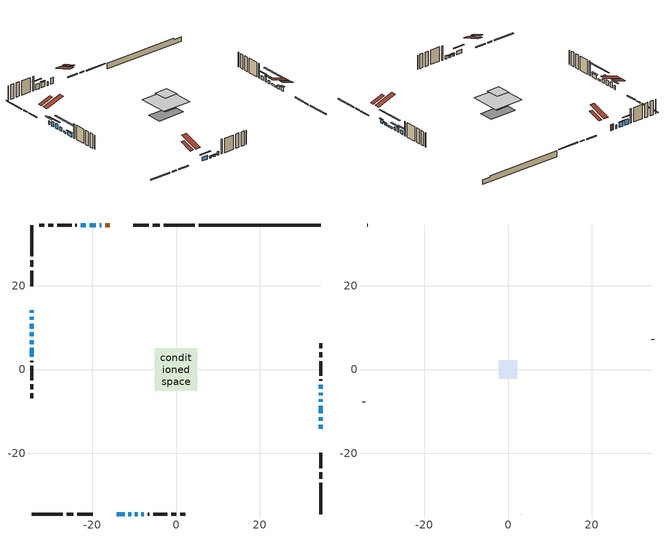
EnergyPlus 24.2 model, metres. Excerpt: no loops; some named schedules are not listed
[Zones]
conditioned space
 floor outside (Floor1 construction): -0.65,-0.65 -0.65,0.65 0.65,0.65 0.65,-0.65 z0.61
 floor outside (Floor3 construction): -1.98,-1.98 -1.98,1.98 1.98,1.98 1.98,-1.98 z0.61
 floor adiabatic (AdiabaticFloorConstruction): -5.11,-5.11 -5.11,5.11 5.11,5.11 5.11,-5.11 z3.05
 floor foundation (Slab1 construction): -4.78,-2.49 -4.78,2.49 4.78,2.49 4.78,-2.49 z-1.37
 wall outside (RimJoist1 construction): 4.49,34.48 -2.98,34.48 / -34.48,-34.48 -27.01,-34.48 / -34.48,34.48 -34.48,27.01 / 34.48,-34.48 34.48,-27.01 z0.61:0.91
 wall outside (RimJoist2 construction): -3.91,34.48 -5.53,34.48 / -26.08,-34.48 -24.46,-34.48 / -34.48,26.08 -34.48,24.46 / 34.48,-26.08 34.48,-24.46 z0.61:0.91
 wall outside (RimJoist3 construction): -6.46,34.48 -10.16,34.48 / -23.53,-34.48 -19.83,-34.48 / -34.48,23.53 -34.48,19.83 / 34.48,-23.53 34.48,-19.83 z0.61:0.91
 wall outside (AdiabaticWallConstruction 1): -15.84,34.48 -16.9,34.48 z0.61:2.64
 wall outside (AdiabaticWallConstruction): -17.83,34.48 -18.25,34.48 / -8.24,-34.48 -7.68,-34.48 / -34.48,8.84 -34.48,7.92 z0.61:1.83; 34.48,-14.14 34.48,-13.2 / -14.14,-34.48 -12.27,-34.48 / -34.48,14.14 -34.48,13.53 / -34.48,5.15 -34.48,3.07 / 34.48,-4.6 34.48,-3.66 z0.61:1.88; -34.48,12.61 -34.48,11.82 / -34.48,10.89 -34.48,9.77 / -19.17,34.48 -20.55,34.48 / 34.48,-6.14 34.48,-5.53 z0.61:2.29; 34.48,-12.28 34.48,-11.36 z0.61:1.37; -11.34,-34.48 -10.73,-34.48 / -9.8,-34.48 -9.16,-34.48 z0.61:1.09; 34.48,-10.43 34.48,-8.6 / -34.48,7 -34.48,6.08 z0.61:1.12; 34.48,-7.68 34.48,-7.06 z0.61:1.63; -21.47,34.48 -22.7,34.48 z0.61:2.49
 wall outside (Wall1 construction): -23.62,34.48 -23.99,34.48 / -6.75,-34.48 -6.38,-34.48 / -34.48,2.14 -34.48,1.77 / 34.48,-2.73 34.48,-2.36 z0.61:5.49
 wall outside (Wall2 construction): -24.92,34.48 -28.34,34.48 / -5.45,-34.48 -2.03,-34.48 / -34.48,0.84 -34.48,-2.58 / 34.48,-1.43 34.48,1.98 z0.61:5.49
 wall outside (Wall3 construction): -29.27,34.48 -30.49,34.48 / -1.11,-34.48 0.12,-34.48 / -34.48,-3.5 -34.48,-4.73 / 34.48,2.91 34.48,4.14 z0.61:5.49
 wall outside (Wall4 construction): -31.42,34.48 -32.58,34.48 / 1.05,-34.48 2.21,-34.48 / -34.48,-5.66 -34.48,-6.82 / 34.48,5.06 34.48,6.23 z0.61:5.49
 wall foundation (FoundationWall1 construction): 5.42,34.48,-1.37 5.42,34.48,0.61 31.57,34.48,0.61 31.57,34.48,0.13 34.48,34.48,0.13 34.48,34.48,-1.37
 window (WindowConstruction 15): -17.83,34.48 -18.25,34.48 z0.61:1.83
 window (WindowConstruction 5): 34.48,-14.14 34.48,-13.21 z0.61:1.88
 window (WindowConstruction 6): -14.14,-34.48 -12.27,-34.48 z0.61:1.88
 window (WindowConstruction 7): -34.48,14.14 -34.48,13.53 z0.61:1.88
 window (WindowConstruction 8): -34.48,12.6 -34.48,11.82 z0.61:2.29
 window (WindowConstruction 9): -34.48,10.89 -34.48,9.77 z0.61:2.29
 window (WindowConstruction 10): 34.48,-12.28 34.48,-11.36 z0.61:1.37
 window (WindowConstruction 11): -19.18,34.48 -20.55,34.48 z0.61:2.29
 window (WindowConstruction 12): -11.34,-34.48 -10.73,-34.48 z0.61:1.09
 window (WindowConstruction 13): -9.8,-34.48 -9.16,-34.48 z0.61:1.09
 window (WindowConstruction 16): -8.24,-34.48 -7.68,-34.48 z0.61:1.83
 window (WindowConstruction 14): -34.48,8.84 -34.48,7.92 z0.61:1.83
 window (WindowConstruction 17): 34.48,-10.43 34.48,-8.6 z0.61:1.12
 window (WindowConstruction 18): -34.48,6.99 -34.48,6.08 z0.61:1.12
 window (WindowConstruction): 34.48,-7.67 34.48,-7.07 z0.61:1.62
 window (WindowConstruction 1): 34.48,-6.14 34.48,-5.53 z0.61:2.29
 window (WindowConstruction 2): -21.48,34.48 -22.69,34.48 z0.61:2.49
 window (WindowConstruction 3): -34.48,5.15 -34.48,3.07 z0.61:1.88
 window (WindowConstruction 4): 34.48,-4.6 34.48,-3.66 z0.61:1.88
 door (Door): -15.84,34.48 -16.9,34.48 z0.61:2.64
 ceiling adiabatic (AdiabaticFloorConstruction): 5.11,-5.11 5.11,5.11 -5.11,5.11 -5.11,-5.11 z3.05
 roof outside (Roof2 construction): -14.92,34.48,5.49 -14.92,27.89,7.68 -13.18,27.89,7.68 -13.18,34.48,5.49; -15.07,-34.48,5.49 -15.07,-27.89,7.68 -16.81,-27.89,7.68 -16.81,-34.48,5.49; -34.48,15.07,5.49 -27.89,15.07,7.68 -27.89,16.81,7.68 -34.48,16.81,5.49; 34.48,-15.07,5.49 27.89,-15.07,7.68 27.89,-16.81,7.68 34.48,-16.81,5.49
attic - vented
 floor to conditioned space (Floor2 construction Reversed): -2.26,-2.26 -2.26,2.26 2.26,2.26 2.26,-2.26 z5.49
 wall outside (Wall5 construction): -33.51,34.48 -33.55,34.48 / 3.14,-34.48 3.18,-34.48 / -34.48,-7.75 -34.48,-7.79 / 34.48,7.16 34.48,7.19 z0.61:5.49
 roof outside (Roof1 construction): -12.25,34.48,5.49 -12.25,30.06,6.96 -11.09,30.06,6.96 -11.09,34.48,5.49; -17.74,-34.48,5.49 -17.74,-30.06,6.96 -18.9,-30.06,6.96 -18.9,-34.48,5.49; -34.48,17.74,5.49 -30.06,17.74,6.96 -30.06,18.9,6.96 -34.48,18.9,5.49; 34.48,-17.74,5.49 30.06,-17.74,6.96 30.06,-18.9,6.96 34.48,-18.9,5.49
shading: 34.48,-13 34.48,-14.34 34.89,-14.34 34.89,-13 z2.08; -11.15,-34.48 -15.26,-34.48 -15.26,-34.89 -11.15,-34.89 z3; -34.48,12.42 -34.48,15.26 -34.89,15.26 -34.89,12.42 z3; -34.48,10.7 -34.48,13.72 -34.89,13.72 -34.89,10.7 z3.41; -34.48,8.65 -34.48,12.01 -34.89,12.01 -34.89,8.65 z3.41; 34.48,-11.16 34.48,-12.48 34.89,-12.48 34.89,-11.16 z1.57; -20.75,34.48 -18.97,34.48 -18.97,34.89 -20.75,34.89 z2.49; -10.53,-34.48 -11.54,-34.48 -11.54,-34.89 -10.53,-34.89 z1.29; -8.96,-34.48 -10,-34.48 -10,-34.89 -8.96,-34.89 z1.29; 34.48,-4.75 34.48,-14.29 34.89,-14.29 34.89,-4.75 z4.98; -34.48,2.22 -34.48,10.85 -34.89,10.85 -34.89,2.22 z4.98; 34.48,-5.95 34.48,-8.79 34.89,-8.79 34.89,-5.95 z2.74; 34.48,-5.33 34.48,-6.34 34.89,-6.34 34.89,-5.33 z2.49; -23.81,34.48 -20.36,34.48 -20.36,34.89 -23.81,34.89 z3.61; -34.48,2.87 -34.48,5.35 -34.89,5.35 -34.89,2.87 z2.08; 34.48,-2.54 34.48,-5.72 34.89,-5.72 34.89,-2.54 z3
[Building]
Building 1: Terrain=Suburbs
[Site:Location]
London AP_ON: Latitude {deg}=43.03; Longitude {deg}=-81.15; Time Zone {hr}=-5; Elevation {m}=278; Keep Site Location Information=Yes
[Site:GroundTemperature:Shallow]
3.98693, 1.93205, 1.76749, 2.74264, 6.6573, 10.5537, 13.9317, 16.0716, 16.2534, 14.513, 11.2211, 7.44421
[Site:WaterMainsTemperature]
Calculation Method=Schedule; Temperature Schedule=mains temperature schedule
[Material] Roughness=Rough; Thermal Absorptance=0.9
Name | Thickness {m} | Conductivity {W/m-K} | Density {kg/m3} | Specific Heat {J/kg-K} | Solar Absorptance | Visible Absorptance
asphalt or fiberglass shingles | 0.00635 | 0.162714 | 1121.4 | 1465.45 | 0.4 | 0.4
ceiling stud and cavity | 0.1397 | 0.0765065 | 65.682 | 1177.47 | 0.7 | 0.7
concrete 4.0 in. | 0.1016 | 1.803125 | 2242.8 | 837.4 | 0.7 | 0.7
concrete 8.0 in. | 0.2032 | 1.803125 | 2242.8 | 837.4 | 0.7 | 0.7
door material | 0.04445 | 0.053851 | 512.64 | 1214.23 | 0.7 | 0.7
exterior vertical ins | 0.013954 | 0.029427 | 32.04 | 1214.23 | 0.7 | 0.7
floor covering | 0.0127 | 9.015625 | 54.468 | 1339.84 | 0.6 | 0.6
floor covering 1 | 0.0127 | 0.0433444 | 54.468 | 1339.84 | 0.6 | 0.6
floor rigid ins; wall rigid ins | 0.512978 | 0.029427 | 32.04 | 1214.23 | 0.7 | 0.7
floor stud and cavity | 0.0889 | 0.286048 | 50.32683 | 1063.81 | 0.7 | 0.7
floor stud and cavity 1 | 0.0889 | 0.230011 | 50.32683 | 1063.81 | 0.7 | 0.7
floor stud and cavity 2 | 0.1397 | 1.75129 | 37.0049 | 1207.88 | 0.7 | 0.7
furniture material conditioned space 1 | 0.1524 | 0.115458 | 640.8 | 1214.23 | 0.6 | 0.6
gypsum board | 0.0127 | 0.160291 | 801 | 837.4 | 0.6 | 0.6
gypsum board 1 | 0.0127 | 0.160291 | 801 | 837.4 | 0.7 | 0.7
osb sheathing 0.5 in. | 0.0127 | 0.115458 | 512.64 | 1214.23 | 0.7 | 0.7
osb sheathing 0.75 in. | 0.01905 | 0.115458 | 512.64 | 1214.23 | 0.7 | 0.7
osb sheathing 2.0 in. | 0.0508 | 0.115458 | 512.64 | 1214.23 | 0.7 | 0.7
rim joist rigid ins | 0.051816 | 0.029427 | 32.04 | 1214.23 | 0.7 | 0.7
rim joist stud and cavity | 0.0508 | 0.177588 | 50.32683 | 1063.81 | 0.6 | 0.6
rim joist stud and cavity 1 | 0.0508 | 0.322059 | 125.044 | 1163.47 | 0.6 | 0.6
rim joist stud and cavity 2 | 0.0508 | 0.107068 | 50.32683 | 1063.81 | 0.6 | 0.6
roof stud and cavity | 0.2032 | 4.30861 | 78.34581 | 1123.46 | 0.7 | 0.7
wall stud and cavity | 0.1397 | 0.438354 | 139.0536 | 1170.24 | 0.7 | 0.7
wall stud and cavity 1 | 0.1397 | 0.44826 | 139.0536 | 1170.24 | 0.7 | 0.7
wall stud and cavity 2 | 0.1397 | 1.36813 | 139.0536 | 1170.24 | 0.7 | 0.7
wall stud and cavity 3 | 0.1397 | 0.431206 | 139.0536 | 1170.24 | 0.7 | 0.7
wall stud and cavity 4 | 0.0889 | 6.1454 | 50.32683 | 1063.81 | 0.6 | 0.6
wall stud and cavity 5 | 0.0889 | 0.380278 | 52.3479 | 1209.89 | 0.7 | 0.7
wall stud and cavity 6 | 0.0889 | 0.391764 | 83.0341 | 1211.67 | 0.7 | 0.7
wood siding | 0.0254 | 0.102417 | 544.68 | 1172.36 | 0.4 | 0.4
wood siding 1 | 0.00254 | 0.102417 | 544.68 | 1172.36 | 0.4 | 0.4
wood siding 2; wood siding 3; wood siding 4 | 0.0254 | 0.102417 | 544.68 | 1172.36 | 0.7 | 0.7
[WindowMaterial:SimpleGlazingSystem]
Name | U-Factor {W/m2-K} | Solar Heat Gain Coefficient
WindowMaterial | 4.83993 | 0.59
WindowMaterial 1 | 2.25189 | 0.59
WindowMaterial 10 | 3.01729 | 0.56
WindowMaterial 11 | 3.01559 | 0.56
WindowMaterial 12 | 2.94631 | 0.64
WindowMaterial 13 | 2.986628 | 0.6
WindowMaterial 14 | 2.97698 | 0.61
WindowMaterial 15 | 5.2601 | 0.67
WindowMaterial 2 | 2.40407 | 0.64
WindowMaterial 3 | 2.45233 | 0.62
WindowMaterial 4 | 2.464252 | 0.61
WindowMaterial 5 | 2.53409 | 0.58
WindowMaterial 6 | 2.19057 | 0.61
WindowMaterial 7 | 2.12868 | 0.63
WindowMaterial 8 | 2.96164 | 0.62
WindowMaterial 9 | 2.90203 | 0.68
[Construction]
AdiabaticFloorConstruction: floor stud and cavity 2, floor rigid ins, osb sheathing 0.75 in., floor covering 1
AdiabaticWallConstruction: wood siding 3, wall rigid ins, wall stud and cavity 5, gypsum board
AdiabaticWallConstruction 1: wood siding 4, wall rigid ins, wall stud and cavity 5, gypsum board
Door: door material
Floor1 construction: floor stud and cavity, floor covering
Floor2 construction Reversed: gypsum board, ceiling stud and cavity
Floor3 construction: floor stud and cavity 1, floor covering
FoundationWall1 construction: concrete 8.0 in., gypsum board 1
furniture construction conditioned space 1: furniture material conditioned space 1
PartitionWallConstruction: gypsum board, wall stud and cavity 6, gypsum board
RimJoist1 construction: wood siding 2, rim joist stud and cavity
RimJoist2 construction: wood siding 2, rim joist rigid ins, osb sheathing 2.0 in., rim joist stud and cavity 1
RimJoist3 construction: wood siding 2, rim joist stud and cavity 2
Roof1 construction: asphalt or fiberglass shingles
Roof2 construction: asphalt or fiberglass shingles, osb sheathing 0.75 in., roof stud and cavity, gypsum board
Slab1 construction: concrete 4.0 in.
Wall1 construction: wood siding, osb sheathing 0.5 in., wall stud and cavity, gypsum board
Wall2 construction: wood siding, osb sheathing 0.5 in., wall stud and cavity 1, gypsum board
Wall3 construction: wood siding, osb sheathing 0.5 in., wall stud and cavity 2, gypsum board
Wall4 construction: wood siding, osb sheathing 0.5 in., wall stud and cavity 3, gypsum board
Wall5 construction: wood siding 1, wall stud and cavity 4
WindowConstruction: WindowMaterial
WindowConstruction 1: WindowMaterial 1
WindowConstruction 10: WindowMaterial 8
WindowConstruction 11: WindowMaterial 9
WindowConstruction 12: WindowMaterial 10
WindowConstruction 13: WindowMaterial 11
WindowConstruction 14: WindowMaterial 12
WindowConstruction 15: WindowMaterial 13
WindowConstruction 16: WindowMaterial 14
WindowConstruction 17; WindowConstruction 18: WindowMaterial 15
WindowConstruction 2: WindowMaterial 2
WindowConstruction 3: WindowMaterial 3
WindowConstruction 4; WindowConstruction 5; WindowConstruction 6: WindowMaterial 4
WindowConstruction 7: WindowMaterial 5
WindowConstruction 8: WindowMaterial 6
WindowConstruction 9: WindowMaterial 7
[Zone] Multiplier=1; Part of Total Floor Area=Yes
Name | Volume {m3}
attic - vented | 4.89908
conditioned space | 375.1
[Space]
Name | Zone | Volume {m3}
attic - vented 1 | attic - vented | 4.89908
conditioned space 1 | conditioned space | 375.1
[ZoneInfiltration:EffectiveLeakageArea]
infil attic - vented 1: Zone or Space=attic - vented 1; Schedule=Always On Discrete; Effective Air Leakage Area {cm2}=895.418; Stack Coefficient=0.000441395; Wind Coefficient=1.41949e-05
[ZoneMixing]
whole house fan mix: Zone or Space=attic - vented; Schedule=Always On Continuous; Design Flow Rate Calculation Method=Flow/Zone; Design Flow Rate {m3/s}=0; Source Zone or Space=conditioned space
[SurfaceProperty:ExposedFoundationPerimeter]
Slab1: Exposed Perimeter Calculation Method=TotalExposedPerimeter; Total Exposed Perimeter {m}=29.059
[InternalMass] Zone or ZoneList=conditioned space; Space or SpaceList=conditioned space 1
Name | Construction | Surface Area {m2}
furniture mass conditioned space 1 | furniture construction conditioned space 1 | 67.6882
partition wall mass | PartitionWallConstruction | 169.22
[Lights]
interior lighting: Zone or ZoneList or Space or SpaceList=conditioned space 1; Schedule=interior lighting schedule; Design Level Calculation Method=LightingLevel; Lighting Level {W}=343.2; Return Air Fraction=0; Fraction Radiant=0.6; Fraction Visible=0.2; Fraction Replaceable=1
[People]
occupants: Zone or ZoneList or Space or SpaceList=conditioned space 1; Number of People Schedule=occupants schedule; Number of People Calculation Method=People; Number of People=3; Fraction Radiant=0.314171; Sensible Heat Fraction=0.56303; Activity Level Schedule=occupants activity schedule; Carbon Dioxide Generation Rate {m3/s-W}=0; Enable ASHRAE 55 Comfort Warnings=No; Mean Radiant Temperature Calculation Type=EnclosureAveraged
[ElectricEquipment] Zone or ZoneList or Space or SpaceList=conditioned space 1; Design Level Calculation Method=EquipmentLevel
Name | Schedule | Design Level {W} | Fraction Latent | Fraction Radiant | Fraction Lost
clothes dryer | clothes dryer schedule | 140.772 | 0.015 | 0.081 | 0.85
clothes washer | clothes washer schedule | 32.1985 | 0.03 | 0.162 | 0.7
cooking range | cooking range schedule | 215.147 | 0.08 | 0.432 | 0.2
dishwasher | dishwasher schedule | 66.8632 | 0.3 | 0.18 | 0.4
fridge | fridge schedule | 72.9452 | 0 | 0.6 | 0
mech vent house fan | mech vent house fan schedule | 0 | 0 | 0 | 1
mech vent house fan cfis | mech vent house fan cfis schedule | 0 | 0 | 0 | 0
mech vent range fan 0 | mech vent range fan 0 schedule | 57 | 0 | 0 | 1
misc plug loads | misc plug loads schedule | 494.7 | 0.045 | 0.513 | 0.1
whole house fan | Always On Discrete | 0 | 0 | 0 | 1
[OtherEquipment] Zone or ZoneList or Space or SpaceList=conditioned space 1; Design Level Calculation Method=EquipmentLevel
Name | Fuel Type | Schedule | Design Level {W} | Fraction Latent | Fraction Radiant | Fraction Lost
clothes dryer 1 | Electricity | clothes dryer schedule | 0 | 0.015 | 0.081 | 0.85
cooking range 1 | Electricity | cooking range schedule | 0 | 0.08 | 0.432 | 0.2
general water use latent | None | general water use schedule | 62.594 | 1 | 0 | 0
general water use sensible | None | general water use schedule | -61.6891 | 0 | 0.6 | 0
mech vent house fan latent load | None | Always On Discrete | 0 | 1 | 0 | 0
mech vent house fan sensible load | None | Always On Discrete | 0 | 0 | 0 | 0
water heater energy adjustment1 | NaturalGas | Always On Discrete | 0.01 | 0 | 0 | 1
[ZoneInfiltration:DesignFlowRate] Zone or ZoneList or Space or SpaceList=conditioned space 1; Schedule=Always On Discrete; Design Flow Rate Calculation Method=Flow/Zone; Design Flow Rate {m3/s}=0
infil flow; natural vent flow; whole house fan flow
[Foundation:Kiva]
Foundation Kiva 1: Initial Indoor Air Temperature {C}=18; Wall Height Above Grade {m}=0.609996; Wall Depth Below Slab {m}=0.2032; Custom Block Material Name 1=exterior vertical ins; Custom Block Depth 1 {m}=1.98001; Custom Block X Position 1 {m}=0.2159; Custom Block Z Position 1 {m}=0
[Foundation:Kiva:Settings]
Soil Conductivity {W/m-K}=0.849921; Soil Density {kg/m3}=1842.3; Soil Specific Heat {J/kg-K}=418.7; Ground Solar Absorptivity=0.9; Ground Thermal Absorptivity=0.9; Ground Surface Roughness {m}=0.03; Far-Field Width {m}=40; Deep-Ground Boundary Condition=ZeroFlux; Deep-Ground Depth {m}=40; Minimum Cell Dimension {m}=0.2; Maximum Cell Growth Coefficient=3; Simulation Timestep=Timestep
[Exterior:Lights]
exterior lighting: Schedule=exterior lighting schedule; Design Level {W}=75.6
[Schedule:Constant]
Name | Hourly Value
Always On Continuous; mech vent house fan schedule; mech vent house fan cfis schedule; Always On Discrete | 1
occupants activity schedule | 117.228
fridge schedule | 0
[Schedule:Week:Daily]
interior lighting schedule Week Rule - Jan1-Jan27: interior lighting schedule day, interior lighting schedule day, interior lighting schedule day, interior lighting schedule day, interior lighting schedule day, interior lighting schedule day, interior lighting schedule day, interior lighting schedule default day, interior lighting schedule default day, interior lighting schedule default day, interior lighting schedule default day, interior lighting schedule default day
interior lighting schedule Week Rule - Jan28-Feb3: interior lighting schedule day, interior lighting schedule day, interior lighting schedule day, interior lighting schedule day, interior lighting schedule day 1, interior lighting schedule day 1, interior lighting schedule day 1, interior lighting schedule default day, interior lighting schedule default day, interior lighting schedule default day, interior lighting schedule default day, interior lighting schedule default day
interior lighting schedule Week Rule - Feb4-Feb24: interior lighting schedule day 1, interior lighting schedule day 1, interior lighting schedule day 1, interior lighting schedule day 1, interior lighting schedule day 1, interior lighting schedule day 1, interior lighting schedule day 1, interior lighting schedule default day, interior lighting schedule default day, interior lighting schedule default day, interior lighting schedule default day, interior lighting schedule default day
interior lighting schedule Week Rule - Feb25-Mar3: interior lighting schedule day 1, interior lighting schedule day 1, interior lighting schedule day 1, interior lighting schedule day 1, interior lighting schedule day 2, interior lighting schedule day 2, interior lighting schedule day 2, interior lighting schedule default day, interior lighting schedule default day, interior lighting schedule default day, interior lighting schedule default day, interior lighting schedule default day
interior lighting schedule Week Rule - Mar4-Mar31: interior lighting schedule day 2, interior lighting schedule day 2, interior lighting schedule day 2, interior lighting schedule day 2, interior lighting schedule day 2, interior lighting schedule day 2, interior lighting schedule day 2, interior lighting schedule default day, interior lighting schedule default day, interior lighting schedule default day, interior lighting schedule default day, interior lighting schedule default day
interior lighting schedule Week Rule - Apr1-Apr28: interior lighting schedule day 3, interior lighting schedule day 3, interior lighting schedule day 3, interior lighting schedule day 3, interior lighting schedule day 3, interior lighting schedule day 3, interior lighting schedule day 3, interior lighting schedule default day, interior lighting schedule default day, interior lighting schedule default day, interior lighting schedule default day, interior lighting schedule default day
interior lighting schedule Week Rule - Apr29-May5: interior lighting schedule day 3, interior lighting schedule day 3, interior lighting schedule day 4, interior lighting schedule day 4, interior lighting schedule day 4, interior lighting schedule day 4, interior lighting schedule day 4, interior lighting schedule default day, interior lighting schedule default day, interior lighting schedule default day, interior lighting schedule default day, interior lighting schedule default day
interior lighting schedule Week Rule - May6-May26: interior lighting schedule day 4, interior lighting schedule day 4, interior lighting schedule day 4, interior lighting schedule day 4, interior lighting schedule day 4, interior lighting schedule day 4, interior lighting schedule day 4, interior lighting schedule default day, interior lighting schedule default day, interior lighting schedule default day, interior lighting schedule default day, interior lighting schedule default day
interior lighting schedule Week Rule - May27-Jun2: interior lighting schedule day 4, interior lighting schedule day 4, interior lighting schedule day 4, interior lighting schedule day 4, interior lighting schedule day 4, interior lighting schedule day 5, interior lighting schedule day 5, interior lighting schedule default day, interior lighting schedule default day, interior lighting schedule default day, interior lighting schedule default day, interior lighting schedule default day
interior lighting schedule Week Rule - Jun3-Jun30: interior lighting schedule day 5, interior lighting schedule day 5, interior lighting schedule day 5, interior lighting schedule day 5, interior lighting schedule day 5, interior lighting schedule day 5, interior lighting schedule day 5, interior lighting schedule default day, interior lighting schedule default day, interior lighting schedule default day, interior lighting schedule default day, interior lighting schedule default day
interior lighting schedule Week Rule - Jul1-Jul28: interior lighting schedule day 6, interior lighting schedule day 6, interior lighting schedule day 6, interior lighting schedule day 6, interior lighting schedule day 6, interior lighting schedule day 6, interior lighting schedule day 6, interior lighting schedule default day, interior lighting schedule default day, interior lighting schedule default day, interior lighting schedule default day, interior lighting schedule default day
interior lighting schedule Week Rule - Jul29-Aug4: interior lighting schedule day 6, interior lighting schedule day 6, interior lighting schedule day 6, interior lighting schedule day 7, interior lighting schedule day 7, interior lighting schedule day 7, interior lighting schedule day 7, interior lighting schedule default day, interior lighting schedule default day, interior lighting schedule default day, interior lighting schedule default day, interior lighting schedule default day
interior lighting schedule Week Rule - Aug5-Aug25: interior lighting schedule day 7, interior lighting schedule day 7, interior lighting schedule day 7, interior lighting schedule day 7, interior lighting schedule day 7, interior lighting schedule day 7, interior lighting schedule day 7, interior lighting schedule default day, interior lighting schedule default day, interior lighting schedule default day, interior lighting schedule default day, interior lighting schedule default day
interior lighting schedule Week Rule - Aug26-Sep1: interior lighting schedule day 7, interior lighting schedule day 7, interior lighting schedule day 7, interior lighting schedule day 7, interior lighting schedule day 7, interior lighting schedule day 7, interior lighting schedule day 8, interior lighting schedule default day, interior lighting schedule default day, interior lighting schedule default day, interior lighting schedule default day, interior lighting schedule default day
interior lighting schedule Week Rule - Sep2-Sep29: interior lighting schedule day 8, interior lighting schedule day 8, interior lighting schedule day 8, interior lighting schedule day 8, interior lighting schedule day 8, interior lighting schedule day 8, interior lighting schedule day 8, interior lighting schedule default day, interior lighting schedule default day, interior lighting schedule default day, interior lighting schedule default day, interior lighting schedule default day
interior lighting schedule Week Rule - Sep30-Oct6: interior lighting schedule day 8, interior lighting schedule day 9, interior lighting schedule day 9, interior lighting schedule day 9, interior lighting schedule day 9, interior lighting schedule day 9, interior lighting schedule day 9, interior lighting schedule default day, interior lighting schedule default day, interior lighting schedule default day, interior lighting schedule default day, interior lighting schedule default day
interior lighting schedule Week Rule - Oct7-Oct27: interior lighting schedule day 9, interior lighting schedule day 9, interior lighting schedule day 9, interior lighting schedule day 9, interior lighting schedule day 9, interior lighting schedule day 9, interior lighting schedule day 9, interior lighting schedule default day, interior lighting schedule default day, interior lighting schedule default day, interior lighting schedule default day, interior lighting schedule default day
interior lighting schedule Week Rule - Oct28-Nov3: interior lighting schedule day 9, interior lighting schedule day 9, interior lighting schedule day 9, interior lighting schedule day 9, interior lighting schedule day 10, interior lighting schedule day 10, interior lighting schedule day 10, interior lighting schedule default day, interior lighting schedule default day, interior lighting schedule default day, interior lighting schedule default day, interior lighting schedule default day
interior lighting schedule Week Rule - Nov4-Nov24: interior lighting schedule day 10, interior lighting schedule day 10, interior lighting schedule day 10, interior lighting schedule day 10, interior lighting schedule day 10, interior lighting schedule day 10, interior lighting schedule day 10, interior lighting schedule default day, interior lighting schedule default day, interior lighting schedule default day, interior lighting schedule default day, interior lighting schedule default day
interior lighting schedule Week Rule - Nov25-Dec1: interior lighting schedule day 10, interior lighting schedule day 10, interior lighting schedule day 10, interior lighting schedule day 10, interior lighting schedule day 10, interior lighting schedule day 10, interior lighting schedule day 11, interior lighting schedule default day, interior lighting schedule default day, interior lighting schedule default day, interior lighting schedule default day, interior lighting schedule default day
interior lighting schedule Week Rule - Dec2-Dec31: interior lighting schedule day 11, interior lighting schedule day 11, interior lighting schedule day 11, interior lighting schedule day 11, interior lighting schedule day 11, interior lighting schedule day 11, interior lighting schedule day 11, interior lighting schedule default day, interior lighting schedule default day, interior lighting schedule default day, interior lighting schedule default day, interior lighting schedule default day
occupants schedule Week Rule - Jan1-Dec31: occupants schedule day, occupants schedule day, occupants schedule day, occupants schedule day, occupants schedule day, occupants schedule day, occupants schedule day, occupants schedule default day, occupants schedule default day, occupants schedule default day, occupants schedule default day, occupants schedule default day
clothes dryer schedule Week Rule - Jan1-Dec31: clothes dryer schedule day, clothes dryer schedule day, clothes dryer schedule day, clothes dryer schedule day, clothes dryer schedule day, clothes dryer schedule day, clothes dryer schedule day, clothes dryer schedule default day, clothes dryer schedule default day, clothes dryer schedule default day, clothes dryer schedule default day, clothes dryer schedule default day
clothes washer schedule Week Rule - Jan1-Dec31: clothes washer schedule day, clothes washer schedule day, clothes washer schedule day, clothes washer schedule day, clothes washer schedule day, clothes washer schedule day, clothes washer schedule day, clothes washer schedule default day, clothes washer schedule default day, clothes washer schedule default day, clothes washer schedule default day, clothes washer schedule default day
cooking range schedule Week Rule - Jan1-Dec31: cooking range schedule day, cooking range schedule day, cooking range schedule day, cooking range schedule day, cooking range schedule day, cooking range schedule day, cooking range schedule day, cooking range schedule default day, cooking range schedule default day, cooking range schedule default day, cooking range schedule default day, cooking range schedule default day
dishwasher schedule Week Rule - Jan1-Dec31: dishwasher schedule day, dishwasher schedule day, dishwasher schedule day, dishwasher schedule day, dishwasher schedule day, dishwasher schedule day, dishwasher schedule day, dishwasher schedule default day, dishwasher schedule default day, dishwasher schedule default day, dishwasher schedule default day, dishwasher schedule default day
mech vent range fan 0 schedule Week Rule - Jan1-Dec31: mech vent range fan 0 schedule day, mech vent range fan 0 schedule day, mech vent range fan 0 schedule day, mech vent range fan 0 schedule day, mech vent range fan 0 schedule day, mech vent range fan 0 schedule day, mech vent range fan 0 schedule day, mech vent range fan 0 schedule default day, mech vent range fan 0 schedule default day, mech vent range fan 0 schedule default day, mech vent range fan 0 schedule default day, mech vent range fan 0 schedule default day
misc plug loads schedule Week Rule - Jan1-Dec31: misc plug loads schedule day, misc plug loads schedule day, misc plug loads schedule day, misc plug loads schedule day, misc plug loads schedule day, misc plug loads schedule day, misc plug loads schedule day, misc plug loads schedule default day, misc plug loads schedule default day, misc plug loads schedule default day, misc plug loads schedule default day, misc plug loads schedule default day
general water use schedule Week Rule - Jan1-Dec31: general water use schedule day, general water use schedule day, general water use schedule day, general water use schedule day, general water use schedule day, general water use schedule day, general water use schedule day, general water use schedule default day, general water use schedule default day, general water use schedule default day, general water use schedule default day, general water use schedule default day
exterior lighting schedule Week Rule - Jan1-Jan27: exterior lighting schedule day, exterior lighting schedule day, exterior lighting schedule day, exterior lighting schedule day, exterior lighting schedule day, exterior lighting schedule day, exterior lighting schedule day, exterior lighting schedule default day, exterior lighting schedule default day, exterior lighting schedule default day, exterior lighting schedule default day, exterior lighting schedule default day
exterior lighting schedule Week Rule - Jan28-Feb3: exterior lighting schedule day, exterior lighting schedule day, exterior lighting schedule day, exterior lighting schedule day, exterior lighting schedule day 1, exterior lighting schedule day 1, exterior lighting schedule day 1, exterior lighting schedule default day, exterior lighting schedule default day, exterior lighting schedule default day, exterior lighting schedule default day, exterior lighting schedule default day
exterior lighting schedule Week Rule - Feb4-Feb24: exterior lighting schedule day 1, exterior lighting schedule day 1, exterior lighting schedule day 1, exterior lighting schedule day 1, exterior lighting schedule day 1, exterior lighting schedule day 1, exterior lighting schedule day 1, exterior lighting schedule default day, exterior lighting schedule default day, exterior lighting schedule default day, exterior lighting schedule default day, exterior lighting schedule default day
exterior lighting schedule Week Rule - Feb25-Mar3: exterior lighting schedule day 1, exterior lighting schedule day 1, exterior lighting schedule day 1, exterior lighting schedule day 1, exterior lighting schedule day 2, exterior lighting schedule day 2, exterior lighting schedule day 2, exterior lighting schedule default day, exterior lighting schedule default day, exterior lighting schedule default day, exterior lighting schedule default day, exterior lighting schedule default day
exterior lighting schedule Week Rule - Mar4-Mar31: exterior lighting schedule day 2, exterior lighting schedule day 2, exterior lighting schedule day 2, exterior lighting schedule day 2, exterior lighting schedule day 2, exterior lighting schedule day 2, exterior lighting schedule day 2, exterior lighting schedule default day, exterior lighting schedule default day, exterior lighting schedule default day, exterior lighting schedule default day, exterior lighting schedule default day
exterior lighting schedule Week Rule - Apr1-Apr28: exterior lighting schedule day 3, exterior lighting schedule day 3, exterior lighting schedule day 3, exterior lighting schedule day 3, exterior lighting schedule day 3, exterior lighting schedule day 3, exterior lighting schedule day 3, exterior lighting schedule default day, exterior lighting schedule default day, exterior lighting schedule default day, exterior lighting schedule default day, exterior lighting schedule default day
exterior lighting schedule Week Rule - Apr29-May5: exterior lighting schedule day 3, exterior lighting schedule day 3, exterior lighting schedule day 4, exterior lighting schedule day 4, exterior lighting schedule day 4, exterior lighting schedule day 4, exterior lighting schedule day 4, exterior lighting schedule default day, exterior lighting schedule default day, exterior lighting schedule default day, exterior lighting schedule default day, exterior lighting schedule default day
exterior lighting schedule Week Rule - May6-May26: exterior lighting schedule day 4, exterior lighting schedule day 4, exterior lighting schedule day 4, exterior lighting schedule day 4, exterior lighting schedule day 4, exterior lighting schedule day 4, exterior lighting schedule day 4, exterior lighting schedule default day, exterior lighting schedule default day, exterior lighting schedule default day, exterior lighting schedule default day, exterior lighting schedule default day
[Schedule:Year]
interior lighting schedule: interior lighting schedule Week Rule - Jan1-Jan27, 1, 1, 1, 27, interior lighting schedule Week Rule - Jan28-Feb3, 1, 28, 2, 3, interior lighting schedule Week Rule - Feb4-Feb24, 2, 4, 2, 24, interior lighting schedule Week Rule - Feb25-Mar3, 2, 25, 3, 3, interior lighting schedule Week Rule - Mar4-Mar31, 3, 4, 3, 31, interior lighting schedule Week Rule - Apr1-Apr28, 4, 1, 4, 28, interior lighting schedule Week Rule - Apr29-May5, 4, 29, 5, 5, interior lighting schedule Week Rule - May6-May26, 5, 6, 5, 26, interior lighting schedule Week Rule - May27-Jun2, 5, 27, 6, 2, interior lighting schedule Week Rule - Jun3-Jun30, 6, 3, 6, 30, interior lighting schedule Week Rule - Jul1-Jul28, 7, 1, 7, 28, interior lighting schedule Week Rule - Jul29-Aug4, 7, 29, 8, 4, interior lighting schedule Week Rule - Aug5-Aug25, 8, 5, 8, 25, interior lighting schedule Week Rule - Aug26-Sep1, 8, 26, 9, 1, interior lighting schedule Week Rule - Sep2-Sep29, 9, 2, 9, 29, interior lighting schedule Week Rule - Sep30-Oct6, 9, 30, 10, 6, interior lighting schedule Week Rule - Oct7-Oct27, 10, 7, 10, 27, interior lighting schedule Week Rule - Oct28-Nov3, 10, 28, 11, 3, interior lighting schedule Week Rule - Nov4-Nov24, 11, 4, 11, 24, interior lighting schedule Week Rule - Nov25-Dec1, 11, 25, 12, 1, interior lighting schedule Week Rule - Dec2-Dec31, 12, 2, 12, 31
occupants schedule: occupants schedule Week Rule - Jan1-Dec31, 1, 1, 12, 31
clothes dryer schedule: clothes dryer schedule Week Rule - Jan1-Dec31, 1, 1, 12, 31
clothes washer schedule: clothes washer schedule Week Rule - Jan1-Dec31, 1, 1, 12, 31
cooking range schedule: cooking range schedule Week Rule - Jan1-Dec31, 1, 1, 12, 31
dishwasher schedule: dishwasher schedule Week Rule - Jan1-Dec31, 1, 1, 12, 31
mech vent range fan 0 schedule: mech vent range fan 0 schedule Week Rule - Jan1-Dec31, 1, 1, 12, 31
misc plug loads schedule: misc plug loads schedule Week Rule - Jan1-Dec31, 1, 1, 12, 31
general water use schedule: general water use schedule Week Rule - Jan1-Dec31, 1, 1, 12, 31
exterior lighting schedule: exterior lighting schedule Week Rule - Jan1-Jan27, 1, 1, 1, 27, exterior lighting schedule Week Rule - Jan28-Feb3, 1, 28, 2, 3, exterior lighting schedule Week Rule - Feb4-Feb24, 2, 4, 2, 24, exterior lighting schedule Week Rule - Feb25-Mar3, 2, 25, 3, 3, exterior lighting schedule Week Rule - Mar4-Mar31, 3, 4, 3, 31, exterior lighting schedule Week Rule - Apr1-Apr28, 4, 1, 4, 28, exterior lighting schedule Week Rule - Apr29-May5, 4, 29, 5, 5, exterior lighting schedule Week Rule - May6-May26, 5, 6, 5, 26, exterior lighting schedule Week Rule - May27-Jun2, 5, 27, 6, 2, exterior lighting schedule Week Rule - Jun3-Jun30, 6, 3, 6, 30, exterior lighting schedule Week Rule - Jul1-Jul28, 7, 1, 7, 28, exterior lighting schedule Week Rule - Jul29-Aug4, 7, 29, 8, 4, exterior lighting schedule Week Rule - Aug5-Aug25, 8, 5, 8, 25, exterior lighting schedule Week Rule - Aug26-Sep1, 8, 26, 9, 1, exterior lighting schedule Week Rule - Sep2-Sep29, 9, 2, 9, 29, exterior lighting schedule Week Rule - Sep30-Oct6, 9, 30, 10, 6, exterior lighting schedule Week Rule - Oct7-Oct27, 10, 7, 10, 27, exterior lighting schedule Week Rule - Oct28-Nov3, 10, 28, 11, 3, exterior lighting schedule Week Rule - Nov4-Nov24, 11, 4, 11, 24, exterior lighting schedule Week Rule - Nov25-Dec1, 11, 25, 12, 1, exterior lighting schedule Week Rule - Dec2-Dec31, 12, 2, 12, 31
[Schedule:Compact]
mains temperature schedule: Through: 01/01, For: AllDays, Until: 24:00, 7.96722, Through: 01/02, For: AllDays, Until: 24:00, 7.89722, Through: 01/03, For: AllDays, Until: 24:00, 7.82778, Through: 01/04, For: AllDays, Until: 24:00, 7.76, Through: 01/05, For: AllDays, Until: 24:00, 7.69333, Through: 01/06, For: AllDays, Until: 24:00, 7.62778, Through: 01/07, For: AllDays, Until: 24:00, 7.56389, Through: 01/08, For: AllDays, Until: 24:00, 7.50167, Through: 01/09, For: AllDays, Until: 24:00, 7.44056, Through: 01/10, For: AllDays, Until: 24:00, 7.38056, Through: 01/11, For: AllDays, Until: 24:00, 7.32222, Through: 01/12, For: AllDays, Until: 24:00, 7.26556, Through: 01/13, For: AllDays, Until: 24:00, 7.21, Through: 01/14, For: AllDays, Until: 24:00, 7.15556, Through: 01/15, For: AllDays, Until: 24:00, 7.10333, Through: 01/16, For: AllDays, Until: 24:00, 7.05222, Through: 01/17, For: AllDays, Until: 24:00, 7.00278, Through: 01/18, For: AllDays, Until: 24:00, 6.955, Through: 01/19, For: AllDays, Until: 24:00, 6.90833, Through: 01/20, For: AllDays, Until: 24:00, 6.86389, Through: 01/21, For: AllDays, Until: 24:00, 6.82056, Through: 01/22, For: AllDays, Until: 24:00, 6.77889, Through: 01/23, For: AllDays, Until: 24:00, 6.73889, Through: 01/24, For: AllDays, Until: 24:00, 6.7, Through: 01/25, For: AllDays, Until: 24:00, 6.66333, Through: 01/26, For: AllDays, Until: 24:00, 6.62833, Through: 01/27, For: AllDays, Until: 24:00, 6.59444, Through: 01/28, For: AllDays, Until: 24:00, 6.56278, Through: 01/29, For: AllDays, Until: 24:00, 6.53222, Through: 01/30, For: AllDays, Until: 24:00, 6.50389, Through: 01/31, For: AllDays, Until: 24:00, 6.47722, Through: 02/01, For: AllDays, Until: 24:00, 6.45167, Through: 02/02, For: AllDays, Until: 24:00, 6.42833, Through: 02/03, For: AllDays, Until: 24:00, 6.40667, Through: 02/04, For: AllDays, Until: 24:00, 6.38611, Through: 02/05, For: AllDays, Until: 24:00, 6.36778, Through: 02/06, For: AllDays, Until: 24:00, 6.35111, Through: 02/07, For: AllDays, Until: 24:00, 6.33611, Through: 02/08, For: AllDays, Until: 24:00, 6.32333, Through: 02/09, For: AllDays, Until: 24:00, 6.31167, Through: 02/10, For: AllDays, Until: 24:00, 6.30222, Through: 02/11, For: AllDays, Until: 24:00, 6.29389, Through: 02/12, For: AllDays, Until: 24:00, 6.28778, Through: 02/13, For: AllDays, Until: 24:00, 6.28333, Through: 02/14, For: AllDays, Until: 24:00, 6.28056, Through: 02/15, For: AllDays, Until: 24:00, 6.27944, Through: 02/16, For: AllDays, Until: 24:00, 6.28, Through: 02/17, For: AllDays, Until: 24:00, 6.28278, Through: 02/18, For: AllDays, Until: 24:00, 6.28722, Through: 02/19, For: AllDays, Until: 24:00, 6.29278, Through: 02/20, For: AllDays, Until: 24:00, 6.30056, Through: 02/21, For: AllDays, Until: 24:00, 6.31, Through: 02/22, For: AllDays, Until: 24:00, 6.32111, Through: 02/23, For: AllDays, Until: 24:00, 6.33444, Through: 02/24, For: AllDays, Until: 24:00, 6.34889, Through: 02/25, For: AllDays, Until: 24:00, 6.36556, Through: 02/26, For: AllDays, Until: 24:00, 6.38333, Through: 02/27, For: AllDays, Until: 24:00, 6.40333, Through: 02/28, For: AllDays, Until: 24:00, 6.425, Through: 03/01, For: AllDays, Until: 24:00, 6.44833, Through: 03/02, For: AllDays, Until: 24:00, 6.47278, Through: 03/03, For: AllDays, Until: 24:00, 6.49944, Through: 03/04, For: AllDays, Until: 24:00, 6.52778, Through: 03/05, For: AllDays, Until: 24:00, 6.55778, Through: 03/06, For: AllDays, Until: 24:00, 6.58944, Through: 03/07, For: AllDays, Until: 24:00, 6.62278, Through: 03/08, For: AllDays, Until: 24:00, 6.65778, Through: 03/09, For: AllDays, Until: 24:00, 6.69444, Through: 03/10, For: AllDays, Until: 24:00, 6.73278, Through: 03/11, For: AllDays, Until: 24:00, 6.77278, Through: 03/12, For: AllDays, Until: 24:00, 6.81389, Through: 03/13, For: AllDays, Until: 24:00, 6.85722, Through: 03/14, For: AllDays, Until: 24:00, 6.90167, Through: 03/15, For: AllDays, Until: 24:00, 6.94778, Through: 03/16, For: AllDays, Until: 24:00, 6.99556, Through: 03/17, For: AllDays, Until: 24:00, 7.045, Through: 03/18, For: AllDays, Until: 24:00, 7.09556, Through: 03/19, For: AllDays, Until: 24:00, 7.14778, Through: 03/20, For: AllDays, Until: 24:00, 7.20167, Through: 03/21, For: AllDays, Until: 24:00, 7.25667, Through: 03/22, For: AllDays, Until: 24:00, 7.31333, Through: 03/23, For: AllDays, Until: 24:00, 7.37167, Through: 03/24, For: AllDays, Until: 24:00, 7.43111, Through: 03/25, For: AllDays, Until: 24:00, 7.49222, Through: 03/26, For: AllDays, Until: 24:00, 7.55444, Through: 03/27, For: AllDays, Until: 24:00, 7.61833, Through: 03/28, For: AllDays, Until: 24:00, 7.68333, Through: 03/29, For: AllDays, Until: 24:00, 7.74944, Through: 03/30, For: AllDays, Until: 24:00, 7.81722, Through: 03/31, For: AllDays, Until: 24:00, 7.88667, Through: 04/01, For: AllDays, Until: 24:00, 7.95667, Through: 04/02, For: AllDays, Until: 24:00, 8.02833, Through: 04/03, For: AllDays, Until: 24:00, 8.10111, Through: 04/04, For: AllDays, Until: 24:00, 8.175, Through: 04/05, For: AllDays, Until: 24:00, 8.25, Through: 04/06, For: AllDays, Until: 24:00, 8.32667, Through: 04/07, For: AllDays, Until: 24:00, 8.40389, Through: 04/08, For: AllDays, Until: 24:00, 8.48278, Through: 04/09, For: AllDays, Until: 24:00, 8.56222, Through: 04/10, For: AllDays, Until: 24:00, 8.64278, Through: 04/11, For: AllDays, Until: 24:00, 8.725, Through: 04/12, For: AllDays, Until: 24:00, 8.80778, Through: 04/13, For: AllDays, Until: 24:00, 8.89167, Through: 04/14, For: AllDays, Until: 24:00, 8.97611, Through: 04/15, For: AllDays, Until: 24:00, 9.06167, Through: 04/16, For: AllDays, Until: 24:00, 9.14833, Through: 04/17, For: AllDays, Until: 24:00, 9.23611, Through: 04/18, For: AllDays, Until: 24:00, 9.32444, Through: 04/19, For: AllDays, Until: 24:00, 9.41389, Through: 04/20, For: AllDays, Until: 24:00, 9.50389, Through: 04/21, For: AllDays, Until: 24:00, 9.595, Through: 04/22, For: AllDays, Until: 24:00, 9.68667, Through: 04/23, For: AllDays, Until: 24:00, 9.77889, Through: 04/24, For: AllDays, Until: 24:00, 9.87222, Through: 04/25, For: AllDays, Until: 24:00, 9.96556, Through: 04/26, For: AllDays, Until: 24:00, 10.06, Through: 04/27, For: AllDays, Until: 24:00, 10.1556, Through: 04/28, For: AllDays, Until: 24:00, 10.2511, Through: 04/29, For: AllDays, Until: 24:00, 10.3472, Through: 04/30, For: AllDays, Until: 24:00, 10.4439, Through: 05/01, For: AllDays, Until: 24:00, 10.5411, Through: 05/02, For: AllDays, Until: 24:00, 10.6389, Through: 05/03, For: AllDays, Until: 24:00, 10.7372, Through: 05/04, For: AllDays, Until: 24:00, 10.8361, Through: 05/05, For: AllDays, Until: 24:00, 10.935, Through: 05/06, For: AllDays, Until: 24:00, 11.0344, Through: 05/07, For: AllDays, Until: 24:00, 11.1344, Through: 05/08, For: AllDays, Until: 24:00, 11.2344, Through: 05/09, For: AllDays, Until: 24:00, 11.335, Through: 05/10, For: AllDays, Until: 24:00, 11.4356, Through: 05/11, For: AllDays, Until: 24:00, 11.5361, Through: 05/12, For: AllDays, Until: 24:00, 11.6372, Through: 05/13, For: AllDays, Until: 24:00, 11.7383, Through: 05/14, For: AllDays, Until: 24:00, 11.84, Through: 05/15, For: AllDays, Until: 24:00, 11.9411, Through: 05/16, For: AllDays, Until: 24:00, 12.0428, Through: 05/17, For: AllDays, Until: 24:00, 12.1444, Through: 05/18, For: AllDays, Until: 24:00, 12.2456, Through: 05/19, For: AllDays, Until: 24:00, 12.3472, Through: 05/20, For: AllDays, Until: 24:00, 12.4489, Through: 05/21, For: AllDays, Until: 24:00, 12.55, Through: 05/22, For: AllDays, Until: 24:00, 12.6517, Through: 05/23, For: AllDays, Until: 24:00, 12.7528, Through: 05/24, For: AllDays, Until: 24:00, 12.8533, Through: 05/25, For: AllDays, Until: 24:00, 12.9544, Through: 05/26, For: AllDays, Until: 24:00, 13.055, Through: 05/27, For: AllDays, Until: 24:00, 13.155, Through: 05/28, For: AllDays, Until: 24:00, 13.255, Through: 05/29, For: AllDays, Until: 24:00, 13.355, Through: 05/30, For: AllDays, Until: 24:00, 13.4539, Through: 05/31, For: AllDays, Until: 24:00, 13.5533, Through: 06/01, For: AllDays, Until: 24:00, 13.6517, Through: 06/02, For: AllDays, Until: 24:00, 13.75, Through: 06/03, For: AllDays, Until: 24:00, 13.8472, Through: 06/04, For: AllDays, Until: 24:00, 13.9444, Through: 06/05, For: AllDays, Until: 24:00, 14.0411, Through: 06/06, For: AllDays, Until: 24:00, 14.1372, Through: 06/07, For: AllDays, Until: 24:00, 14.2328, Through: 06/08, For: AllDays, Until: 24:00, 14.3278, Through: 06/09, For: AllDays, Until: 24:00, 14.4217, Through: 06/10, For: AllDays, Until: 24:00, 14.5156, Through: 06/11, For: AllDays, Until: 24:00, 14.6083, Through: 06/12, For: AllDays, Until: 24:00, 14.7006, Through: 06/13, For: AllDays, Until: 24:00, 14.7922, Through: 06/14, For: AllDays, Until: 24:00, 14.8828, Through: 06/15, For: AllDays, Until: 24:00, 14.9728, Through: 06/16, For: AllDays, Until: 24:00, 15.0617, Through: 06/17, For: AllDays, Until: 24:00, 15.15, Through: 06/18, For: AllDays, Until: 24:00, 15.2372, Through: 06/19, For: AllDays, Until: 24:00, 15.3233, Through: 06/20, For: AllDays, Until: 24:00, 15.4089, Through: 06/21, For: AllDays, Until: 24:00, 15.4933, Through: 06/22, For: AllDays, Until: 24:00, 15.5772, Through: 06/23, For: AllDays, Until: 24:00, 15.6594, Through: 06/24, For: AllDays, Until: 24:00, 15.7411, Through: 06/25, For: AllDays, Until: 24:00, 15.8217, Through: 06/26, For: AllDays, Until: 24:00, 15.9006, Through: 06/27, For: AllDays, Until: 24:00, 15.9789, Through: 06/28, For: AllDays, Until: 24:00, 16.0561, Through: 06/29, For: AllDays, Until: 24:00, 16.1322, Through: 06/30, For: AllDays, Until: 24:00, 16.2072, Through: 07/01, For: AllDays, Until: 24:00, 16.2806, Through: 07/02, For: AllDays, Until: 24:00, 16.3528, Through: 07/03, For: AllDays, Until: 24:00, 16.4244, Through: 07/04, For: AllDays, Until: 24:00, 16.4939, Through: 07/05, For: AllDays, Until: 24:00, 16.5628, Through: 07/06, For: AllDays, Until: 24:00, 16.63, Through: 07/07, For: AllDays, Until: 24:00, 16.6961, Through: 07/08, For: AllDays, Until: 24:00, 16.7606, Through: 07/09, For: AllDays, Until: 24:00, 16.8239, Through: 07/10, For: AllDays, Until: 24:00, 16.8861, Through: 07/11, For: AllDays, Until: 24:00, 16.9467, Through: 07/12, For: AllDays, Until: 24:00, 17.0056, Through: 07/13, For: AllDays, Until: 24:00, 17.0633, Through: 07/14, For: AllDays, Until: 24:00, 17.12, Through: 07/15, For: AllDays, Until: 24:00, 17.1744, Through: 07/16, For: AllDays, Until: 24:00, 17.2278, Through: 07/17, For: AllDays, Until: 24:00, 17.28, Through: 07/18, For: AllDays, Until: 24:00, 17.33, Through: 07/19, For: AllDays, Until: 24:00, 17.3789, Through: 07/20, For: AllDays, Until: 24:00, 17.4261, Through: 07/21, For: AllDays, Until: 24:00, 17.4717, Through: 07/22, For: AllDays, Until: 24:00, 17.5161, Through: 07/23, For: AllDays, Until: 24:00, 17.5583, Through: 07/24, For: AllDays, Until: 24:00, 17.5994, Through: 07/25, For: AllDays, Until: 24:00, 17.6389, Through: 07/26, For: AllDays, Until: 24:00, 17.6767, Through: 07/27, For: AllDays, Until: 24:00, 17.7128, Through: 07/28, For: AllDays, Until: 24:00, 17.7472, Through: 07/29, For: AllDays, Until: 24:00, 17.78, Through: 07/30, For: AllDays, Until: 24:00, 17.8111, Through: 07/31, For: AllDays, Until: 24:00, 17.8406, Through: 08/01, For: AllDays, Until: 24:00, 17.8683, Through: 08/02, For: AllDays, Until: 24:00, 17.8944, Through: 08/03, For: AllDays, Until: 24:00, 17.9189, Through: 08/04, For: AllDays, Until: 24:00, 17.9417, Through: 08/05, For: AllDays, Until: 24:00, 17.9628, Through: 08/06, For: AllDays, Until: 24:00, 17.9822, Through: 08/07, For: AllDays, Until: 24:00, 18, Through: 08/08, For: AllDays, Until: 24:00, 18.0156, Through: 08/09, For: AllDays, Until: 24:00, 18.03, Through: 08/10, For: AllDays, Until: 24:00, 18.0422, Through: 08/11, For: AllDays, Until: 24:00, 18.0533, Through: 08/12, For: AllDays, Until: 24:00, 18.0622, Through: 08/13, For: AllDays, Until: 24:00, 18.0694, Through: 08/14, For: AllDays, Until: 24:00, 18.0744, Through: 08/15, For: AllDays, Until: 24:00, 18.0783, Through: 08/16, For: AllDays, Until: 24:00, 18.0806, Through: 08/17, For: AllDays, Until: 24:00, 18.0806, Through: 08/18, For: AllDays, Until: 24:00, 18.0789, Through: 08/19, For: AllDays, Until: 24:00, 18.0761, Through: 08/20, For: AllDays, Until: 24:00, 18.0711, Through: 08/21, For: AllDays, Until: 24:00, 18.0639, Through: 08/22, For: AllDays, Until: 24:00, 18.0556, Through: 08/23, For: AllDays, Until: 24:00, 18.0456, Through: 08/24, For: AllDays, Until: 24:00, 18.0333, Through: 08/25, For: AllDays, Until: 24:00, 18.0194, Through: 08/26, For: AllDays, Until: 24:00, 18.0044, Through: 08/27, For: AllDays, Until: 24:00, 17.9872, Through: 08/28, For: AllDays, Until: 24:00, 17.9683, Through: 08/29, For: AllDays, Until: 24:00, 17.9478, Through: 08/30, For: AllDays, Until: 24:00, 17.9256, Through: 08/31, For: AllDays, Until: 24:00, 17.9011, Through: 09/01, For: AllDays, Until: 24:00, 17.8756, Through: 09/02, For: AllDays, Until: 24:00, 17.8483, Through: 09/03, For: AllDays, Until: 24:00, 17.8189, Through: 09/04, For: AllDays, Until: 24:00, 17.7883, Through: 09/05, For: AllDays, Until: 24:00, 17.7561, Through: 09/06, For: AllDays, Until: 24:00, 17.7222, Through: 09/07, For: AllDays, Until: 24:00, 17.6861, Through: 09/08, For: AllDays, Until: 24:00, 17.6489, Through: 09/09, For: AllDays, Until: 24:00, 17.61, Through: 09/10, For: AllDays, Until: 24:00, 17.5694, Through: 09/11, For: AllDays, Until: 24:00, 17.5272, Through: 09/12, For: AllDays, Until: 24:00, 17.4833, Through: 09/13, For: AllDays, Until: 24:00, 17.4383, Through: 09/14, For: AllDays, Until: 24:00, 17.3917, Through: 09/15, For: AllDays, Until: 24:00, 17.3433, Through: 09/16, For: AllDays, Until: 24:00, 17.2933, Through: 09/17, For: AllDays, Until: 24:00, 17.2417, Through: 09/18, For: AllDays, Until: 24:00, 17.1889, Through: 09/19, For: AllDays, Until: 24:00, 17.1344, Through: 09/20, For: AllDays, Until: 24:00, 17.0783, Through: 09/21, For: AllDays, Until: 24:00, 17.0211, Through: 09/22, For: AllDays, Until: 24:00, 16.9622, Through: 09/23, For: AllDays, Until: 24:00, 16.9022, Through: 09/24, For: AllDays, Until: 24:00, 16.8406, Through: 09/25, For: AllDays, Until: 24:00, 16.7778, Through: 09/26, For: AllDays, Until: 24:00, 16.7133, Through: 09/27, For: AllDays, Until: 24:00, 16.6478, Through: 09/28, For: AllDays, Until: 24:00, 16.5806, Through: 09/29, For: AllDays, Until: 24:00, 16.5122, Through: 09/30, For: AllDays, Until: 24:00, 16.4428, Through: 10/01, For: AllDays, Until: 24:00, 16.3717, Through: 10/02, For: AllDays, Until: 24:00, 16.3, Through: 10/03, For: AllDays, Until: 24:00, 16.2267, Through: 10/04, For: AllDays, Until: 24:00, 16.1522, Through: 10/05, For: AllDays, Until: 24:00, 16.0761, Through: 10/06, For: AllDays, Until: 24:00, 15.9994, Through: 10/07, For: AllDays, Until: 24:00, 15.9217, Through: 10/08, For: AllDays, Until: 24:00, 15.8422, Through: 10/09, For: AllDays, Until: 24:00, 15.7622, Through: 10/10, For: AllDays, Until: 24:00, 15.6811, Through: 10/11, For: AllDays, Until: 24:00, 15.5989, Through: 10/12, For: AllDays, Until: 24:00, 15.5156, Through: 10/13, For: AllDays, Until: 24:00, 15.4311, Through: 10/14, For: AllDays, Until: 24:00, 15.3461, Through: 10/15, For: AllDays, Until: 24:00, 15.26, Through: 10/16, For: AllDays, Until: 24:00, 15.1728, Through: 10/17, For: AllDays, Until: 24:00, 15.085, Through: 10/18, For: AllDays, Until: 24:00, 14.9961, Through: 10/19, For: AllDays, Until: 24:00, 14.9067, Through: 10/20, For: AllDays, Until: 24:00, 14.8161, Through: 10/21, For: AllDays, Until: 24:00, 14.725, Through: 10/22, For: AllDays, Until: 24:00, 14.6328, Through: 10/23, For: AllDays, Until: 24:00, 14.54, Through: 10/24, For: AllDays, Until: 24:00, 14.4467, Through: 10/25, For: AllDays, Until: 24:00, 14.3528, Through: 10/26, For: AllDays, Until: 24:00, 14.2578, Through: 10/27, For: AllDays, Until: 24:00, 14.1622, Through: 10/28, For: AllDays, Until: 24:00, 14.0667, Through: 10/29, For: AllDays, Until: 24:00, 13.97, Through: 10/30, For: AllDays, Until: 24:00, 13.8728, Through: 10/31, For: AllDays, Until: 24:00, 13.7756, Through: 11/01, For: AllDays, Until: 24:00, 13.6778, Through: 11/02, For: AllDays, Until: 24:00, 13.5789, Through: 11/03, For: AllDays, Until: 24:00, 13.48, Through: 11/04, For: AllDays, Until: 24:00, 13.3811, Through: 11/05, For: AllDays, Until: 24:00, 13.2817, Through: 11/06, For: AllDays, Until: 24:00, 13.1817, Through: 11/07, For: AllDays, Until: 24:00, 13.0811, Through: 11/08, For: AllDays, Until: 24:00, 12.9806, Through: 11/09, For: AllDays, Until: 24:00, 12.88, Through: 11/10, For: AllDays, Until: 24:00, 12.7789, Through: 11/11, For: AllDays, Until: 24:00, 12.6778, Through: 11/12, For: AllDays, Until: 24:00, 12.5767, Through: 11/13, For: AllDays, Until: 24:00, 12.4756, Through: 11/14, For: AllDays, Until: 24:00, 12.3739, Through: 11/15, For: AllDays, Until: 24:00, 12.2722, Through: 11/16, For: AllDays, Until: 24:00, 12.1711, Through: 11/17, For: AllDays, Until: 24:00, 12.0694, Through: 11/18, For: AllDays, Until: 24:00, 11.9678, Through: 11/19, For: AllDays, Until: 24:00, 11.8667, Through: 11/20, For: AllDays, Until: 24:00, 11.765, Through: 11/21, For: AllDays, Until: 24:00, 11.6639, Through: 11/22, For: AllDays, Until: 24:00, 11.5628, Through: 11/23, For: AllDays, Until: 24:00, 11.4617, Through: 11/24, For: AllDays, Until: 24:00, 11.3611, Through: 11/25, For: AllDays, Until: 24:00, 11.2606, Through: 11/26, For: AllDays, Until: 24:00, 11.1606, Through: 11/27, For: AllDays, Until: 24:00, 11.0606, Through: 11/28, For: AllDays, Until: 24:00, 10.9611, Through: 11/29, For: AllDays, Until: 24:00, 10.8622, Through: 11/30, For: AllDays, Until: 24:00, 10.7633, Through: 12/01, For: AllDays, Until: 24:00, 10.665, Through: 12/02, For: AllDays, Until: 24:00, 10.5672, Through: 12/03, For: AllDays, Until: 24:00, 10.4694, Through: 12/04, For: AllDays, Until: 24:00, 10.3728, Through: 12/05, For: AllDays, Until: 24:00, 10.2761, Through: 12/06, For: AllDays, Until: 24:00, 10.1806, Through: 12/07, For: AllDays, Until: 24:00, 10.085, Through: 12/08, For: AllDays, Until: 24:00, 9.99056, Through: 12/09, For: AllDays, Until: 24:00, 9.89667, Through: 12/10, For: AllDays, Until: 24:00, 9.80333, Through: 12/11, For: AllDays, Until: 24:00, 9.71056, Through: 12/12, For: AllDays, Until: 24:00, 9.61889, Through: 12/13, For: AllDays, Until: 24:00, 9.52778, Through: 12/14, For: AllDays, Until: 24:00, 9.43778, Through: 12/15, For: AllDays, Until: 24:00, 9.34778, Through: 12/16, For: AllDays, Until: 24:00, 9.25944, Through: 12/17, For: AllDays, Until: 24:00, 9.17167, Through: 12/18, For: AllDays, Until: 24:00, 9.08444, Through: 12/19, For: AllDays, Until: 24:00, 8.99889, Through: 12/20, For: AllDays, Until: 24:00, 8.91389, Through: 12/21, For: AllDays, Until: 24:00, 8.82944, Through: 12/22, For: AllDays, Until: 24:00, 8.74667, Through: 12/23, For: AllDays, Until: 24:00, 8.66444, Through: 12/24, For: AllDays, Until: 24:00, 8.58333, Through: 12/25, For: AllDays, Until: 24:00, 8.50333, Through: 12/26, For: AllDays, Until: 24:00, 8.42444, Through: 12/27, For: AllDays, Until: 24:00, 8.34667, Through: 12/28, For: AllDays, Until: 24:00, 8.27, Through: 12/29, For: AllDays, Until: 24:00, 8.19444, Through: 12/30, For: AllDays, Until: 24:00, 8.12056, Through: 12/31, For: AllDays, Until: 24:00, 8.04722
